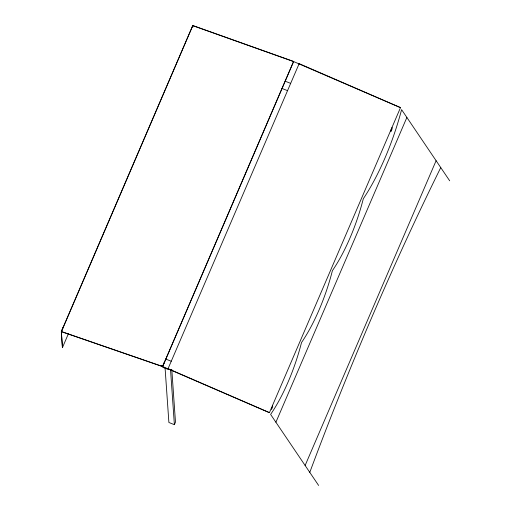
<?xml version="1.0" encoding="UTF-8"?>
<svg xmlns="http://www.w3.org/2000/svg" width="511" height="511" viewBox="0 0 511 511"><rect width="100%" height="100%" fill="white"/><g stroke="black" fill="none" stroke-linecap="round" stroke-linejoin="round"><path stroke-width="0.77" d="M68.41 333.74L62.431 347.646L61.352 331.537L192.788 25.55L293.576 61.454L293.678 62.31M293.576 61.454L162.607 366.566L61.397 331.639L63.383 326.676M164.593 361.603L162.562 366.47L162.632 367.256L168.119 369.427L168.068 368.667L299.152 63.645L400.503 107.629L269.418 412.652L162.581 366.502L61.352 331.537M61.397 331.639L192.788 25.55L192.896 27.083M400.503 107.629L293.621 61.556L162.607 366.566M165.079 367.997L168.892 422.495L174.379 424.667L175.477 422.105L171.83 369.977M275.902 422.239L406.877 117.453M305.124 465.483L436.1 160.697M299.152 63.645L299.165 64.482M287.546 90.651L281.97 88.46M171.268 361.239L165.692 359.048M168.068 368.667L269.418 412.652M192.832 25.652L293.621 61.556M285.176 81.211L290.67 83.376M161.335 365.748L162.811 366.33M171.99 369.958L170.514 369.376L174.379 424.667M449.693 180.805L401.595 109.635A118.897 40.337 -71.8 0 1 363.302 198.753A91.501 31.043 -71.8 0 1 332.406 270.645A91.501 31.043 -71.8 0 1 301.516 342.536A91.501 31.043 -71.8 0 1 270.619 414.421L318.621 485.45M392.02 127.36L392.122 128.823L391.024 131.378L390.921 129.915M272.58 405.3L272.682 406.762L271.584 409.317L271.482 407.855M61.307 331.607L62.431 347.646M309.781 472.368A1211.294 410.946 -71.8 0 1 440.757 167.582"/></g></svg>
